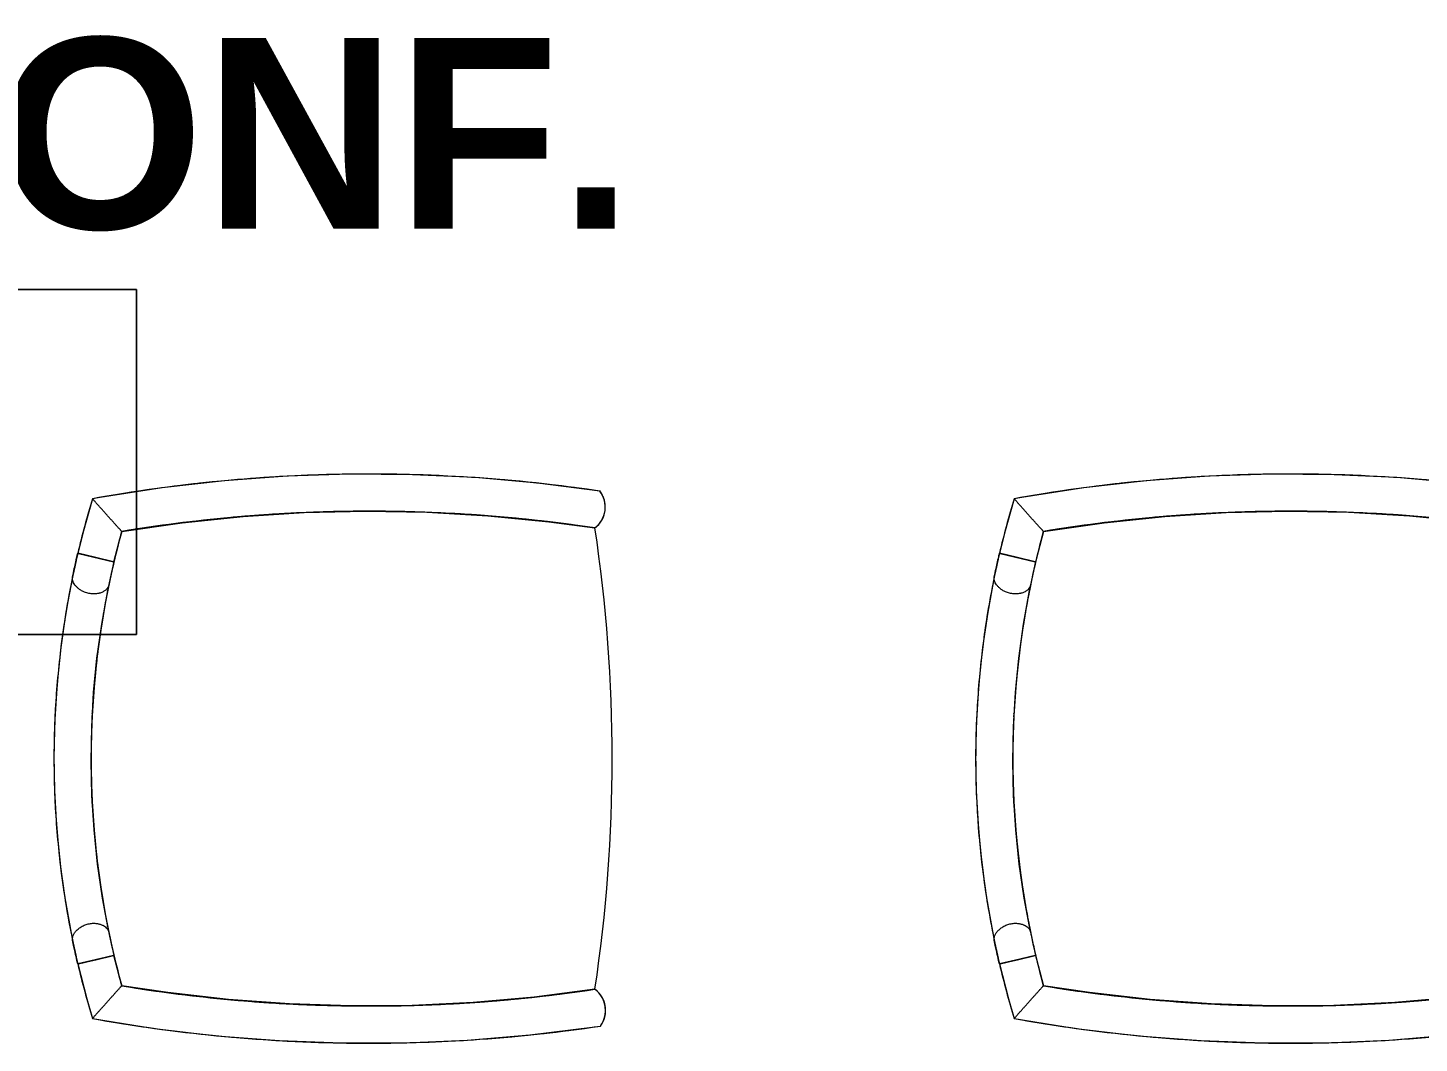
# Model space of a CAD drawing. Header units: inches. Extents: x 25273 to 28081, y 11840 to 13753.
# Drawn here: x 25689 to 25751.7, y 12206 to 12251.7 of the extents above; entities that cross this region are included whole.
import ezdxf

# ---------------------------------------------------------------- set-up
doc = ezdxf.new("R2010")
doc.units = ezdxf.units.IN
doc.header["$MEASUREMENT"] = 0
doc.layers.add('X1$0$A-AREA-IDEN', color=2, linetype='Continuous', lineweight=9)
doc.layers.add('X1$0$I-FURN', color=30, linetype='Continuous', lineweight=9)
doc.styles.add('X1$0$Swis721 Lt BT_B', font='', dxfattribs={"height": 8.583975})
doc.styles.get('X1$0$Swis721 Lt BT_B').set_extended_font_data('Swis721 Lt BT', bold=True)

# ---------------------------------------------------------------- blocks, each defined once
blk = doc.blocks.new('X1$0$F-Chairs1 - Side 05-V75-FIRST FLOOR POWER _ SIGNAL')
at = {"layer": 'X1$0$I-FURN'}
for p, q in [((-9.196, -1.062), (-9.242, -1.073)), ((-8.858, -2.702), (-9.242, -1.073)), ((-9.242, -1.073), (-9.05, -1.887)), ((-9.235, -1.101), (-8.865, -2.674)), ((-8.865, -2.674), (-9.235, -1.101)), ((9.242, -1.073), (8.858, -2.702)), ((9.235, -1.101), (8.863, -2.681)), ((8.863, -2.681), (9.235, -1.101)), ((9.05, -1.887), (9.242, -1.073)), ((9.242, -1.073), (9.196, -1.062)), ((-2.015, -1.726), (-2.068, -1.729)), ((-2.068, -1.729), (-2.015, -1.726)), ((-1.939, -1.722), (-1.877, -1.719)), ((1.877, -1.719), (1.939, -1.722)), ((2.068, -1.729), (2.015, -1.726)), ((2.015, -1.726), (2.068, -1.729)), ((-9.05, -1.887), (-8.865, -2.674)), ((8.863, -2.681), (9.05, -1.887)), ((-10.224, -3.05), (-8.858, -2.702)), ((-8.865, -2.674), (-8.858, -2.702)), ((8.858, -2.702), (8.863, -2.681)), ((8.858, -2.702), (10.224, -3.05))]:
    blk.add_line(p, q, dxfattribs=at)
at = {"layer": 'X1$0$I-FURN', "flags": 128}
for points in [[(8.177, -0.838), (6.591, -0.542), (4.995, -0.31), (3.39, -0.143), (1.78, -0.039), (0.167, 0), (-1.446, -0.026), (-3.056, -0.116), (-4.662, -0.27), (-6.261, -0.489), (-7.849, -0.771), (-8.177, -0.838)], [(-9.242, -1.073), (-10.804, -1.474), (-11.695, -1.733)], [(11.695, -1.733), (10.142, -1.296), (9.242, -1.073)], [(-11.695, -1.733), (-12.139, -4.522), (-12.47, -7.326), (-12.689, -10.142), (-12.795, -12.964), (-12.788, -15.788), (-12.669, -18.609), (-12.436, -21.424), (-12.091, -24.227), (-12.036, -24.605)], [(-7.794, -2.467), (-6.273, -2.186), (-4.743, -1.965), (-3.205, -1.806), (-1.661, -1.709), (-0.115, -1.673), (1.431, -1.7), (2.975, -1.788), (4.514, -1.938), (6.046, -2.149), (7.568, -2.421), (7.794, -2.467)], [(12.04, -24.579), (12.399, -21.778), (12.645, -18.965), (12.779, -16.144), (12.8, -13.32), (12.708, -10.498), (12.504, -7.681), (12.187, -4.875), (11.757, -2.084), (11.695, -1.733)], [(-10.381, -24.358), (-10.732, -21.624), (-10.974, -18.877), (-11.106, -16.123), (-11.128, -13.366), (-11.039, -10.611), (-10.84, -7.861), (-10.531, -5.121), (-10.224, -3.05)], [(10.224, -3.05), (10.616, -5.779), (10.898, -8.521), (11.07, -11.273), (11.132, -14.029), (11.084, -16.786), (10.926, -19.539), (10.658, -22.283), (10.381, -24.358)], [(-11.157, -24.825), (-10.968, -24.781), (-10.798, -24.711), (-10.654, -24.625), (-10.539, -24.533), (-10.454, -24.448), (-10.4, -24.383), (-10.381, -24.358)], [(10.381, -24.358), (10.4, -24.383), (10.454, -24.446), (10.54, -24.529), (10.655, -24.619), (10.8, -24.703), (10.97, -24.77), (11.158, -24.812)], [(-12.036, -24.605), (-12.011, -24.623), (-11.94, -24.669), (-11.833, -24.726), (-11.696, -24.78), (-11.533, -24.821), (-11.35, -24.838), (-11.157, -24.825)], [(11.158, -24.812), (11.352, -24.823), (11.536, -24.804), (11.699, -24.761), (11.836, -24.705), (11.943, -24.646), (12.014, -24.598), (12.04, -24.579)]]:
    blk.add_lwpolyline(points, dxfattribs=at)
at = {"layer": 'X1$0$I-FURN'}
for centre, radius, start, end in [((0, -40.335), 40.335, 73.14459, 106.85541), ((0, -40.335), 40.335, 99.35377, 101.59885), ((0, -40.335), 40.335, 97.51775, 99.35377), ((0, -40.335), 40.335, 93.39404, 97.51775), ((0, -40.335), 40.335, 92.51187, 93.39404), ((0, -40.335), 40.335, 87.48813, 92.51187), ((0, -40.335), 40.335, 86.60596, 87.48813), ((0, -40.335), 40.335, 82.48225, 86.60596), ((0, -40.335), 40.335, 80.64623, 82.48225), ((0, -40.335), 40.335, 78.40115, 80.64623), ((0, -40.335), 40.335, 103.24546, 106.85541), ((0, -40.335), 40.335, 102.9888, 103.17895), ((0, -40.335), 40.335, 102.67749, 102.98789), ((0, -40.335), 40.335, 102.24868, 102.6744), ((0, -40.335), 40.335, 101.65333, 102.18837), ((0, -40.335), 40.335, 77.81163, 78.34667), ((0, -40.335), 40.335, 77.3256, 77.75132), ((0, -40.335), 40.335, 77.01211, 77.32251), ((0, -40.335), 40.335, 76.82105, 77.0112), ((0, -40.335), 40.335, 73.14459, 76.75454), ((57.799, -14.206), 70.605, 169.82435, 179.00397), ((57.799, -14.206), 70.605, 169.82435, 173.55311), ((0, -40.335), 38.662, 74.66605, 105.33395), ((0, -40.335), 38.662, 94.04497, 98.14781), ((0, -40.335), 38.662, 94.04497, 98.14781), ((0, -40.335), 38.662, 94.28666, 96.83662), ((0, -40.335), 38.662, 93.73147, 94.28666), ((0, -40.335), 38.662, 93.117, 94.04497), ((0, -40.335), 38.662, 93.117, 94.04497), ((0, -40.335), 38.662, 93.09719, 93.73147), ((0, -40.335), 38.662, 92.87471, 93.08387), ((0, -40.335), 38.662, 92.75495, 92.98747), ((0, -40.335), 38.662, 92.75495, 92.98747), ((0, -40.335), 38.662, 92.65774, 92.78248), ((0, -40.335), 38.662, 87.24505, 92.75495), ((0, -40.335), 38.662, 87.24505, 92.75495), ((0, -40.335), 38.662, 92.49858, 92.63985), ((0, -40.335), 38.662, 87.51483, 92.48517), ((0, -40.335), 38.662, 87.36015, 87.50142), ((0, -40.335), 38.662, 87.21752, 87.34226), ((0, -40.335), 38.662, 87.01253, 87.24505), ((0, -40.335), 38.662, 87.01253, 87.24505), ((0, -40.335), 38.662, 86.95082, 87.10394), ((0, -40.335), 38.662, 86.26853, 86.90281), ((0, -40.335), 38.662, 85.95503, 86.883), ((0, -40.335), 38.662, 85.95503, 86.883), ((0, -40.335), 38.662, 85.71334, 86.26853), ((0, -40.335), 38.662, 81.85219, 85.95503), ((0, -40.335), 38.662, 81.85219, 85.95503), ((0, -40.335), 38.662, 83.16338, 85.71334), ((-57.799, -14.206), 70.605, 0.99603, 10.17565), ((-57.799, -14.206), 70.605, 6.451, 10.17565), ((0, -40.335), 38.662, 100.11219, 105.33395), ((0, -40.335), 38.662, 100.11219, 105.33395), ((0, -40.335), 38.662, 100.71668, 103.24546), ((0, -40.335), 38.662, 99.32865, 100.71668), ((0, -40.335), 38.662, 99.58009, 100.11219), ((0, -40.335), 38.662, 99.58009, 100.11219), ((0, -40.335), 38.662, 99.32602, 99.58009), ((0, -40.335), 38.662, 99.32602, 99.58009), ((0, -40.335), 38.662, 98.91035, 99.32865), ((0, -40.335), 38.662, 98.97244, 99.32602), ((0, -40.335), 38.662, 98.97244, 99.32602), ((0, -40.335), 38.662, 98.34809, 98.97244), ((0, -40.335), 38.662, 98.34809, 98.97244), ((0, -40.335), 38.662, 98.63318, 98.91035), ((0, -40.335), 38.662, 98.30817, 98.63318), ((0, -40.335), 38.662, 98.14781, 98.34809), ((0, -40.335), 38.662, 98.14781, 98.34809), ((0, -40.335), 38.662, 97.67378, 98.30817), ((0, -40.335), 38.662, 97.50128, 97.67378), ((0, -40.335), 38.662, 96.83662, 97.50128), ((0, -40.335), 38.662, 82.49872, 83.16338), ((0, -40.335), 38.662, 82.32622, 82.49872), ((0, -40.335), 38.662, 81.69183, 82.32622), ((0, -40.335), 38.662, 81.65191, 81.85219), ((0, -40.335), 38.662, 81.65191, 81.85219), ((0, -40.335), 38.662, 81.36682, 81.69183), ((0, -40.335), 38.662, 81.02756, 81.65191), ((0, -40.335), 38.662, 81.02756, 81.65191), ((0, -40.335), 38.662, 81.08965, 81.36682), ((0, -40.335), 38.662, 80.67135, 81.08965), ((0, -40.335), 38.662, 80.67398, 81.02756), ((0, -40.335), 38.662, 80.79963, 81.02756), ((0, -40.335), 38.662, 80.67398, 80.79963), ((0, -40.335), 38.662, 80.41991, 80.67398), ((0, -40.335), 38.662, 80.41991, 80.67398), ((0, -40.335), 38.662, 79.28332, 80.67135), ((0, -40.335), 38.662, 79.88781, 80.41991), ((0, -40.335), 38.662, 79.88781, 80.41991), ((0, -40.335), 38.662, 74.66605, 79.88781), ((0, -40.335), 38.662, 74.66605, 79.88781), ((0, -40.335), 38.662, 76.75454, 79.28332), ((57.799, -14.206), 68.932, 170.68555, 178.94943), ((57.799, -14.206), 68.932, 170.68555, 174.96828), ((57.799, -14.206), 68.932, 170.68555, 174.96828), ((57.799, -14.206), 68.932, 170.68555, 174.79891), ((0, -40.335), 38.662, 103.24546, 105.33395), ((0, -40.335), 38.662, 74.66605, 76.75454), ((-57.799, -14.206), 68.932, 1.05057, 9.31445), ((-57.799, -14.206), 68.932, 5.03172, 9.31445), ((-57.799, -14.206), 68.932, 5.03172, 9.31445), ((-57.799, -14.206), 68.932, 5.20087, 9.31445), ((57.799, -14.206), 70.605, 173.55332, 177.28193), ((-57.799, -14.206), 70.605, 2.72629, 6.4509), ((57.799, -14.206), 68.932, 174.80686, 174.98038), ((-57.799, -14.206), 68.932, 5.01953, 5.19293), ((57.799, -14.206), 68.932, 174.98081, 176.40402), ((57.799, -14.206), 68.932, 174.98081, 176.40402), ((57.799, -14.206), 68.932, 175.13146, 176.40416), ((57.799, -14.206), 68.932, 174.98038, 175.13107), ((-57.799, -14.206), 68.932, 4.86871, 5.01953), ((-57.799, -14.206), 68.932, 3.59598, 5.01919), ((-57.799, -14.206), 68.932, 3.59598, 5.01919), ((-57.799, -14.206), 68.932, 3.59571, 4.86854), ((57.799, -14.206), 68.932, 176.40402, 178.94943), ((57.799, -14.206), 68.932, 176.40402, 178.94943), ((57.799, -14.206), 68.932, 176.40416, 178.92047), ((-57.799, -14.206), 68.932, 1.85643, 3.59598), ((-57.799, -14.206), 68.932, 1.85643, 3.59598), ((-57.799, -14.206), 68.932, 1.40712, 3.59571), ((57.799, -14.206), 70.605, 177.28228, 178.87472), ((-57.799, -14.206), 70.605, 359.00156, 2.72616), ((-57.799, -14.206), 68.932, 1.34675, 1.85643), ((-57.799, -14.206), 68.932, 1.34675, 1.85643), ((-57.799, -14.206), 68.932, 1.07911, 1.40712), ((57.799, -14.206), 70.605, 178.90345, 181.01076), ((57.799, -14.206), 70.605, 179.00397, 188.46918), ((57.799, -14.206), 68.932, 178.94943, 188.46918), ((57.799, -14.206), 68.932, 178.94943, 179.25127), ((57.799, -14.206), 68.932, 178.94943, 179.25127), ((57.799, -14.206), 68.932, 178.96994, 179.25042), ((-57.799, -14.206), 68.932, 351.53082, 1.05057), ((-57.799, -14.206), 68.932, 1.05057, 1.34675), ((-57.799, -14.206), 68.932, 1.05057, 1.34675), ((-57.799, -14.206), 68.932, 0.88116, 1.05057), ((-57.799, -14.206), 68.932, 0.88116, 1.05057), ((-57.799, -14.206), 68.932, 0.74938, 1.02966), ((-57.799, -14.206), 68.932, 0.74873, 0.88116), ((-57.799, -14.206), 68.932, 0.74873, 0.88116), ((-57.799, -14.206), 70.605, 351.53082, 0.99603), ((57.799, -14.206), 68.932, 179.25127, 182.33188), ((57.799, -14.206), 68.932, 179.25127, 182.33188), ((57.799, -14.206), 68.932, 179.57736, 179.70845), ((57.799, -14.206), 68.932, 179.25042, 179.54756), ((-57.799, -14.206), 68.932, 0.42286, 0.74938), ((-57.799, -14.206), 68.932, 0.19122, 0.74873), ((-57.799, -14.206), 68.932, 0.19122, 0.74873), ((-57.799, -14.206), 68.932, 359.73817, 0.42264), ((57.799, -14.206), 68.932, 179.70845, 182.3298), ((-57.799, -14.206), 68.932, 357.66812, 0.19122), ((-57.799, -14.206), 68.932, 357.66812, 0.19122), ((-57.799, -14.206), 68.932, 357.66849, 359.73817), ((57.799, -14.206), 70.605, 181.01125, 184.73961), ((-57.799, -14.206), 70.605, 355.27682, 359.00142), ((57.799, -14.206), 68.932, 182.3298, 183.71571), ((57.799, -14.206), 68.932, 182.33188, 183.62751), ((57.799, -14.206), 68.932, 182.33188, 183.62751), ((-57.799, -14.206), 68.932, 356.28366, 357.66849), ((-57.799, -14.206), 68.932, 356.32675, 357.66812), ((-57.799, -14.206), 68.932, 356.32675, 357.66812), ((57.799, -14.206), 68.932, 183.62751, 183.85438), ((57.799, -14.206), 68.932, 183.62751, 183.85438), ((57.799, -14.206), 68.932, 183.72166, 183.85993), ((-57.799, -14.206), 68.932, 356.13974, 356.27773), ((-57.799, -14.206), 68.932, 356.13931, 356.25766), ((-57.799, -14.206), 68.932, 356.13931, 356.25766), ((57.799, -14.206), 68.932, 183.86069, 188.46918), ((57.799, -14.206), 68.932, 183.86069, 188.46918), ((57.799, -14.206), 68.932, 183.86444, 184.02236), ((57.799, -14.206), 68.932, 184.02327, 184.2414), ((57.799, -14.206), 68.932, 184.2414, 188.46918), ((-57.799, -14.206), 68.932, 351.53082, 356.13931), ((-57.799, -14.206), 68.932, 351.53082, 356.13931), ((-57.799, -14.206), 68.932, 351.53082, 355.97673), ((-57.799, -14.206), 68.932, 355.97699, 356.13974), ((57.799, -14.206), 70.605, 184.74021, 188.46918), ((-57.799, -14.206), 70.605, 351.55193, 355.27667), ((-11.331, -23.657), 1.181, 233.3697, 323.56865), ((-11.331, -23.657), 1.181, 318.27425, 322.17824), ((0, 44.544), 69.68, 261.43212, 278.56788), ((0, 44.544), 69.68, 261.43212, 278.56788), ((0, 44.544), 69.68, 261.43212, 278.56788), ((11.32, -23.642), 1.181, 217.31497, 307.52747), ((11.32, -23.642), 1.181, 218.68488, 222.53793), ((-11.331, -23.657), 1.181, 234.77955, 238.71788), ((-11.331, -23.657), 1.181, 238.72535, 244.75805), ((-11.331, -23.657), 1.181, 247.19774, 251.83552), ((-11.331, -23.657), 1.181, 251.85542, 258.06389), ((-11.331, -23.657), 1.181, 260.1402, 269.05973), ((-11.331, -23.657), 1.181, 274.08568, 278.51039), ((-11.331, -23.657), 1.181, 278.52817, 282.86212), ((-11.331, -23.657), 1.181, 287.97577, 296.86899), ((-11.331, -23.657), 1.181, 298.8314, 305.14921), ((-11.331, -23.657), 1.181, 305.17348, 309.73653), ((-11.331, -23.657), 1.181, 312.22703, 318.25956), ((11.32, -23.642), 1.181, 222.53959, 228.51109), ((11.32, -23.642), 1.181, 231.17288, 235.54281), ((11.32, -23.642), 1.181, 235.54981, 243.08997), ((11.32, -23.642), 1.181, 243.80536, 252.68118), ((11.32, -23.642), 1.181, 257.97688, 262.10711), ((11.32, -23.642), 1.181, 262.11736, 266.80391), ((11.32, -23.642), 1.181, 271.6031, 280.54776), ((11.32, -23.642), 1.181, 282.95037, 288.86495), ((11.32, -23.642), 1.181, 288.88336, 293.73193), ((11.32, -23.642), 1.181, 295.98563, 302.08638), ((11.32, -23.642), 1.181, 302.10845, 306.09567)]:
    blk.add_arc(centre, radius, start, end, dxfattribs=at)
for points, knots in [([(-9.242, -1.073), (-9.241, -1.073), (-9.21, -1.066), (-9.058, -1.03), (-8.742, -0.958), (-8.385, -0.881), (-8.177, -0.838)], [0, 0, 0, 0, 0.2, 0.4, 0.7, 1, 1, 1, 1]), ([(-8.177, -0.838), (-8.11, -0.825), (-8.002, -0.838), (-7.863, -0.912), (-7.786, -0.97), (-7.727, -1.022), (-7.68, -1.072), (-7.644, -1.116), (-7.61, -1.163), (-7.567, -1.227), (-7.521, -1.312), (-7.483, -1.399), (-7.452, -1.494), (-7.428, -1.594), (-7.415, -1.685), (-7.41, -1.768), (-7.412, -1.846), (-7.419, -1.921), (-7.429, -1.991), (-7.445, -2.056), (-7.465, -2.119), (-7.489, -2.177), (-7.523, -2.247), (-7.574, -2.323), (-7.665, -2.417), (-7.74, -2.455), (-7.794, -2.467)], [-1, -1, -1, -1, -0.861111, -0.791667, -0.756944, -0.722222, -0.6875, -0.670139, -0.652778, -0.618056, -0.583333, -0.548611, -0.513889, -0.479167, -0.444444, -0.416667, -0.388889, -0.361111, -0.333333, -0.305556, -0.277778, -0.25, -0.222222, -0.166667, -0.111111, 0, 0, 0, 0]), ([(7.794, -2.467), (7.727, -2.453), (7.635, -2.398), (7.539, -2.275), (7.495, -2.191), (7.465, -2.119), (7.444, -2.054), (7.431, -1.999), (7.422, -1.942), (7.413, -1.865), (7.41, -1.768), (7.416, -1.673), (7.432, -1.574), (7.458, -1.474), (7.488, -1.387), (7.521, -1.312), (7.558, -1.244), (7.598, -1.18), (7.639, -1.122), (7.682, -1.07), (7.727, -1.023), (7.774, -0.98), (7.836, -0.931), (7.915, -0.882), (8.039, -0.832), (8.123, -0.827), (8.177, -0.838)], [-1, -1, -1, -1, -0.861111, -0.791667, -0.756944, -0.722222, -0.6875, -0.670139, -0.652778, -0.618056, -0.583333, -0.548611, -0.513889, -0.479167, -0.444444, -0.416667, -0.388889, -0.361111, -0.333333, -0.305556, -0.277778, -0.25, -0.222222, -0.166667, -0.111111, 0, 0, 0, 0]), ([(8.177, -0.838), (8.316, -0.866), (8.567, -0.92), (8.914, -0.997), (9.173, -1.057), (9.24, -1.073), (9.242, -1.073)], [0, 0, 0, 0, 0.2, 0.4, 0.7, 1, 1, 1, 1]), ([(-11.695, -1.733), (-11.696, -1.734), (-11.686, -1.742), (-11.654, -1.77), (-11.617, -1.803), (-11.584, -1.832), (-11.546, -1.866), (-11.511, -1.897), (-11.481, -1.923), (-11.451, -1.95), (-11.41, -1.987), (-11.359, -2.033), (-11.306, -2.08), (-11.251, -2.129), (-11.194, -2.18), (-11.137, -2.232), (-11.078, -2.284), (-11.018, -2.336), (-10.959, -2.39), (-10.9, -2.443), (-10.841, -2.495), (-10.782, -2.548), (-10.725, -2.6), (-10.669, -2.651), (-10.613, -2.699), (-10.56, -2.747), (-10.509, -2.793), (-10.461, -2.837), (-10.416, -2.877), (-10.374, -2.914), (-10.336, -2.948), (-10.303, -2.979), (-10.275, -3.004), (-10.253, -3.023), (-10.231, -3.042), (-10.224, -3.049), (-10.224, -3.05)], [-1, -1, -1, -1, -0.944444, -0.888889, -0.861111, -0.833333, -0.805556, -0.777778, -0.763889, -0.75, -0.722222, -0.694444, -0.666667, -0.638889, -0.611111, -0.583333, -0.555556, -0.527778, -0.5, -0.472222, -0.444444, -0.416667, -0.388889, -0.361111, -0.333333, -0.305556, -0.277778, -0.25, -0.222222, -0.194444, -0.166667, -0.138889, -0.111111, -0.083333, -0.055556, 0, 0, 0, 0]), ([(10.224, -3.05), (10.224, -3.049), (10.231, -3.042), (10.253, -3.023), (10.275, -3.004), (10.303, -2.979), (10.336, -2.948), (10.374, -2.914), (10.409, -2.883), (10.438, -2.857), (10.469, -2.83), (10.509, -2.793), (10.56, -2.747), (10.613, -2.699), (10.669, -2.651), (10.725, -2.6), (10.782, -2.548), (10.841, -2.495), (10.9, -2.443), (10.959, -2.389), (11.018, -2.336), (11.078, -2.284), (11.137, -2.231), (11.194, -2.18), (11.251, -2.129), (11.306, -2.08), (11.359, -2.033), (11.41, -1.987), (11.459, -1.943), (11.504, -1.903), (11.546, -1.866), (11.584, -1.832), (11.617, -1.803), (11.654, -1.77), (11.686, -1.742), (11.696, -1.734), (11.695, -1.733)], [-1, -1, -1, -1, -0.944444, -0.916667, -0.888889, -0.861111, -0.833333, -0.805556, -0.777778, -0.763889, -0.75, -0.722222, -0.694444, -0.666667, -0.638889, -0.611111, -0.583333, -0.555556, -0.527778, -0.5, -0.472222, -0.444444, -0.416667, -0.388889, -0.361111, -0.333333, -0.305556, -0.277778, -0.25, -0.222222, -0.194444, -0.166667, -0.138889, -0.111111, -0.055556, 0, 0, 0, 0]), ([(-7.794, -2.467), (-7.932, -2.495), (-8.183, -2.549), (-8.53, -2.626), (-8.79, -2.686), (-8.857, -2.701), (-8.858, -2.702)], [0, 0, 0, 0, 0.2, 0.4, 0.7, 1, 1, 1, 1]), ([(8.858, -2.702), (8.857, -2.701), (8.827, -2.694), (8.674, -2.659), (8.359, -2.587), (8.002, -2.51), (7.794, -2.467)], [0, 0, 0, 0, 0.2, 0.4, 0.7, 1, 1, 1, 1])]:
    blk.add_open_spline(points, degree=3, knots=knots, dxfattribs=at)
blk = doc.blocks.new('X1$0$F-Chairs1 - Side 05-V82-FIRST FLOOR POWER _ SIGNAL')
at = {"layer": 'X1$0$I-FURN'}
for p, q in [((-9.196, -1.062), (-9.242, -1.073)), ((-8.858, -2.702), (-9.242, -1.073)), ((-9.242, -1.073), (-9.05, -1.887)), ((-9.235, -1.101), (-8.865, -2.674)), ((-8.865, -2.674), (-9.235, -1.101)), ((9.242, -1.073), (8.858, -2.702)), ((9.235, -1.101), (8.863, -2.681)), ((8.863, -2.681), (9.235, -1.101)), ((9.05, -1.887), (9.242, -1.073)), ((9.242, -1.073), (9.196, -1.062)), ((-2.015, -1.726), (-2.068, -1.729)), ((-2.068, -1.729), (-2.015, -1.726)), ((-1.939, -1.722), (-1.877, -1.719)), ((1.877, -1.719), (1.939, -1.722)), ((2.068, -1.729), (2.015, -1.726)), ((2.015, -1.726), (2.068, -1.729)), ((-9.05, -1.887), (-8.865, -2.674)), ((8.863, -2.681), (9.05, -1.887)), ((-10.224, -3.05), (-8.858, -2.702)), ((-8.865, -2.674), (-8.858, -2.702)), ((8.858, -2.702), (8.863, -2.681)), ((8.858, -2.702), (10.224, -3.05))]:
    blk.add_line(p, q, dxfattribs=at)
at = {"layer": 'X1$0$I-FURN', "flags": 128}
for points in [[(8.177, -0.838), (6.591, -0.542), (4.995, -0.31), (3.39, -0.143), (1.78, -0.039), (0.167, 0), (-1.446, -0.026), (-3.056, -0.116), (-4.662, -0.27), (-6.261, -0.489), (-7.849, -0.771), (-8.177, -0.838)], [(-9.242, -1.073), (-10.804, -1.474), (-11.695, -1.733)], [(11.695, -1.733), (10.142, -1.296), (9.242, -1.073)], [(-11.695, -1.733), (-12.139, -4.522), (-12.47, -7.326), (-12.689, -10.142), (-12.795, -12.964), (-12.788, -15.788), (-12.669, -18.609), (-12.436, -21.424), (-12.091, -24.227), (-12.036, -24.605)], [(-7.794, -2.467), (-6.273, -2.186), (-4.743, -1.965), (-3.205, -1.806), (-1.661, -1.709), (-0.115, -1.673), (1.431, -1.7), (2.975, -1.788), (4.514, -1.938), (6.046, -2.149), (7.568, -2.421), (7.794, -2.467)], [(12.04, -24.579), (12.399, -21.778), (12.645, -18.965), (12.779, -16.144), (12.8, -13.32), (12.708, -10.498), (12.504, -7.681), (12.187, -4.875), (11.757, -2.084), (11.695, -1.733)], [(-10.381, -24.358), (-10.732, -21.624), (-10.974, -18.877), (-11.106, -16.123), (-11.128, -13.366), (-11.039, -10.611), (-10.84, -7.861), (-10.531, -5.121), (-10.224, -3.05)], [(10.224, -3.05), (10.616, -5.779), (10.898, -8.521), (11.07, -11.273), (11.132, -14.029), (11.084, -16.786), (10.926, -19.539), (10.658, -22.283), (10.381, -24.358)], [(-11.157, -24.825), (-10.968, -24.781), (-10.798, -24.711), (-10.654, -24.625), (-10.539, -24.533), (-10.454, -24.448), (-10.4, -24.383), (-10.381, -24.358)], [(10.381, -24.358), (10.4, -24.383), (10.454, -24.446), (10.54, -24.529), (10.655, -24.619), (10.8, -24.703), (10.97, -24.77), (11.158, -24.812)], [(-12.036, -24.605), (-12.011, -24.623), (-11.94, -24.669), (-11.833, -24.726), (-11.696, -24.78), (-11.533, -24.821), (-11.35, -24.838), (-11.157, -24.825)], [(11.158, -24.812), (11.352, -24.823), (11.536, -24.804), (11.699, -24.761), (11.836, -24.705), (11.943, -24.646), (12.014, -24.598), (12.04, -24.579)]]:
    blk.add_lwpolyline(points, dxfattribs=at)
at = {"layer": 'X1$0$I-FURN'}
for centre, radius, start, end in [((0, -40.335), 40.335, 73.14459, 106.85541), ((0, -40.335), 40.335, 99.35377, 101.59885), ((0, -40.335), 40.335, 97.51775, 99.35377), ((0, -40.335), 40.335, 93.39404, 97.51775), ((0, -40.335), 40.335, 92.51187, 93.39404), ((0, -40.335), 40.335, 87.48813, 92.51187), ((0, -40.335), 40.335, 86.60596, 87.48813), ((0, -40.335), 40.335, 82.48225, 86.60596), ((0, -40.335), 40.335, 80.64623, 82.48225), ((0, -40.335), 40.335, 78.40115, 80.64623), ((0, -40.335), 40.335, 103.24546, 106.85541), ((0, -40.335), 40.335, 102.9888, 103.17895), ((0, -40.335), 40.335, 102.67749, 102.98789), ((0, -40.335), 40.335, 102.24868, 102.6744), ((0, -40.335), 40.335, 101.65333, 102.18837), ((0, -40.335), 40.335, 77.81163, 78.34667), ((0, -40.335), 40.335, 77.3256, 77.75132), ((0, -40.335), 40.335, 77.01211, 77.32251), ((0, -40.335), 40.335, 76.82105, 77.0112), ((0, -40.335), 40.335, 73.14459, 76.75454), ((57.799, -14.206), 70.605, 169.82435, 179.00397), ((57.799, -14.206), 70.605, 169.82435, 173.55311), ((0, -40.335), 38.662, 74.66605, 105.33395), ((0, -40.335), 38.662, 94.04497, 98.14781), ((0, -40.335), 38.662, 94.04497, 98.14781), ((0, -40.335), 38.662, 94.28666, 96.83662), ((0, -40.335), 38.662, 93.73147, 94.28666), ((0, -40.335), 38.662, 93.117, 94.02945), ((0, -40.335), 38.662, 93.117, 94.02945), ((0, -40.335), 38.662, 93.09719, 93.73147), ((0, -40.335), 38.662, 92.87471, 93.08387), ((0, -40.335), 38.662, 92.75495, 92.98747), ((0, -40.335), 38.662, 92.75495, 92.98747), ((0, -40.335), 38.662, 92.65774, 92.78248), ((0, -40.335), 38.662, 87.24505, 92.75495), ((0, -40.335), 38.662, 87.24505, 92.75495), ((0, -40.335), 38.662, 92.49858, 92.63985), ((0, -40.335), 38.662, 87.51483, 92.48517), ((0, -40.335), 38.662, 87.36015, 87.50142), ((0, -40.335), 38.662, 87.21752, 87.34226), ((0, -40.335), 38.662, 87.01253, 87.24505), ((0, -40.335), 38.662, 87.01253, 87.24505), ((0, -40.335), 38.662, 86.95082, 87.10394), ((0, -40.335), 38.662, 86.26853, 86.90281), ((0, -40.335), 38.662, 85.97055, 86.883), ((0, -40.335), 38.662, 85.97055, 86.883), ((0, -40.335), 38.662, 85.71334, 86.26853), ((0, -40.335), 38.662, 81.85219, 85.95503), ((0, -40.335), 38.662, 81.85219, 85.95503), ((0, -40.335), 38.662, 83.16338, 85.71334), ((-57.799, -14.206), 70.605, 0.99603, 10.17565), ((-57.799, -14.206), 70.605, 6.451, 10.17565), ((0, -40.335), 38.662, 100.11219, 105.33395), ((0, -40.335), 38.662, 100.11219, 105.33395), ((0, -40.335), 38.662, 100.71668, 103.24546), ((0, -40.335), 38.662, 99.32865, 100.71668), ((0, -40.335), 38.662, 99.58009, 100.11219), ((0, -40.335), 38.662, 99.58009, 100.11219), ((0, -40.335), 38.662, 99.32602, 99.58009), ((0, -40.335), 38.662, 99.32602, 99.58009), ((0, -40.335), 38.662, 98.91035, 99.32865), ((0, -40.335), 38.662, 98.97244, 99.32602), ((0, -40.335), 38.662, 98.97244, 99.32602), ((0, -40.335), 38.662, 98.34809, 98.97244), ((0, -40.335), 38.662, 98.34809, 98.97244), ((0, -40.335), 38.662, 98.63318, 98.91035), ((0, -40.335), 38.662, 98.30817, 98.63318), ((0, -40.335), 38.662, 98.14781, 98.34809), ((0, -40.335), 38.662, 98.14781, 98.34809), ((0, -40.335), 38.662, 97.67378, 98.30817), ((0, -40.335), 38.662, 97.50128, 97.67378), ((0, -40.335), 38.662, 96.83662, 97.50128), ((0, -40.335), 38.662, 82.49872, 83.16338), ((0, -40.335), 38.662, 82.32622, 82.49872), ((0, -40.335), 38.662, 81.69183, 82.32622), ((0, -40.335), 38.662, 81.65191, 81.85219), ((0, -40.335), 38.662, 81.65191, 81.85219), ((0, -40.335), 38.662, 81.36682, 81.69183), ((0, -40.335), 38.662, 81.02756, 81.65191), ((0, -40.335), 38.662, 81.02756, 81.65191), ((0, -40.335), 38.662, 81.08965, 81.36682), ((0, -40.335), 38.662, 80.67135, 81.08965), ((0, -40.335), 38.662, 80.67398, 81.02756), ((0, -40.335), 38.662, 80.67398, 81.02756), ((0, -40.335), 38.662, 80.41991, 80.67398), ((0, -40.335), 38.662, 80.41991, 80.67398), ((0, -40.335), 38.662, 79.28332, 80.67135), ((0, -40.335), 38.662, 79.88781, 80.41991), ((0, -40.335), 38.662, 79.88781, 80.41991), ((0, -40.335), 38.662, 74.66605, 79.88781), ((0, -40.335), 38.662, 74.66605, 79.88781), ((0, -40.335), 38.662, 76.75454, 79.28332), ((57.799, -14.206), 68.932, 170.68555, 178.94943), ((57.799, -14.206), 68.932, 170.68555, 174.96828), ((57.799, -14.206), 68.932, 170.68555, 174.96828), ((57.799, -14.206), 68.932, 170.68555, 174.79891), ((0, -40.335), 38.662, 103.24546, 105.33395), ((0, -40.335), 38.662, 74.66605, 76.75454), ((-57.799, -14.206), 68.932, 1.05057, 9.31445), ((-57.799, -14.206), 68.932, 5.03172, 9.31445), ((-57.799, -14.206), 68.932, 5.03172, 9.31445), ((-57.799, -14.206), 68.932, 5.20087, 9.31445), ((57.799, -14.206), 70.605, 173.55332, 177.28193), ((-57.799, -14.206), 70.605, 2.72629, 6.4509), ((57.799, -14.206), 68.932, 174.80686, 174.98038), ((-57.799, -14.206), 68.932, 5.01953, 5.19293), ((57.799, -14.206), 68.932, 174.98081, 176.40402), ((57.799, -14.206), 68.932, 174.98081, 176.40402), ((57.799, -14.206), 68.932, 175.13146, 176.40416), ((57.799, -14.206), 68.932, 174.98038, 175.13107), ((-57.799, -14.206), 68.932, 4.86871, 5.01953), ((-57.799, -14.206), 68.932, 3.59598, 5.01919), ((-57.799, -14.206), 68.932, 3.59598, 5.01919), ((-57.799, -14.206), 68.932, 3.59571, 4.86854), ((57.799, -14.206), 68.932, 176.40402, 178.94943), ((57.799, -14.206), 68.932, 176.40402, 178.94943), ((57.799, -14.206), 68.932, 176.40416, 178.92047), ((-57.799, -14.206), 68.932, 1.85643, 3.59598), ((-57.799, -14.206), 68.932, 1.85643, 3.59598), ((-57.799, -14.206), 68.932, 1.40712, 3.59571), ((57.799, -14.206), 70.605, 177.28228, 178.87472), ((-57.799, -14.206), 70.605, 1.18825, 2.72616), ((-57.799, -14.206), 68.932, 1.34675, 1.85643), ((-57.799, -14.206), 68.932, 1.34675, 1.85643), ((-57.799, -14.206), 68.932, 1.07911, 1.40712), ((57.799, -14.206), 70.605, 178.90345, 181.01076), ((57.799, -14.206), 70.605, 179.00397, 188.46918), ((57.799, -14.206), 68.932, 178.94943, 188.46918), ((57.799, -14.206), 68.932, 178.94943, 179.25127), ((57.799, -14.206), 68.932, 178.94943, 179.25127), ((57.799, -14.206), 68.932, 178.96994, 179.25042), ((-57.799, -14.206), 68.932, 351.53082, 1.05057), ((-57.799, -14.206), 68.932, 1.05057, 1.34675), ((-57.799, -14.206), 68.932, 1.05057, 1.34675), ((-57.799, -14.206), 68.932, 0.88116, 1.05057), ((-57.799, -14.206), 68.932, 0.88116, 1.05057), ((-57.799, -14.206), 68.932, 0.74938, 1.02966), ((-57.799, -14.206), 68.932, 0.74873, 0.88116), ((-57.799, -14.206), 68.932, 0.74873, 0.88116), ((-57.799, -14.206), 70.605, 351.53082, 0.99603), ((-57.799, -14.206), 70.605, 359.00156, 1.16928), ((57.799, -14.206), 68.932, 179.25127, 182.33188), ((57.799, -14.206), 68.932, 179.25127, 182.33188), ((57.799, -14.206), 68.932, 179.57736, 179.70845), ((57.799, -14.206), 68.932, 179.25042, 179.54756), ((-57.799, -14.206), 68.932, 0.42286, 0.74938), ((-57.799, -14.206), 68.932, 0.19122, 0.74873), ((-57.799, -14.206), 68.932, 0.19122, 0.74873), ((-57.799, -14.206), 68.932, 359.73817, 0.42264), ((57.799, -14.206), 68.932, 179.70845, 182.3298), ((-57.799, -14.206), 68.932, 357.66812, 0.19122), ((-57.799, -14.206), 68.932, 357.66812, 0.19122), ((-57.799, -14.206), 68.932, 357.66849, 359.73817), ((57.799, -14.206), 70.605, 181.01125, 184.73961), ((-57.799, -14.206), 70.605, 355.27682, 359.00142), ((57.799, -14.206), 68.932, 182.3298, 183.71571), ((57.799, -14.206), 68.932, 182.33188, 183.62751), ((57.799, -14.206), 68.932, 182.33188, 183.62751), ((-57.799, -14.206), 68.932, 356.28366, 357.66849), ((-57.799, -14.206), 68.932, 356.32675, 357.66812), ((-57.799, -14.206), 68.932, 356.32675, 357.66812), ((57.799, -14.206), 68.932, 183.62751, 183.85438), ((57.799, -14.206), 68.932, 183.62751, 183.85438), ((57.799, -14.206), 68.932, 183.72166, 183.85993), ((-57.799, -14.206), 68.932, 356.13974, 356.27773), ((-57.799, -14.206), 68.932, 356.13931, 356.25766), ((-57.799, -14.206), 68.932, 356.13931, 356.25766), ((57.799, -14.206), 68.932, 183.86069, 188.46918), ((57.799, -14.206), 68.932, 183.86069, 188.46918), ((57.799, -14.206), 68.932, 183.86444, 184.02236), ((57.799, -14.206), 68.932, 184.02327, 184.2414), ((57.799, -14.206), 68.932, 184.2414, 188.46918), ((-57.799, -14.206), 68.932, 351.53082, 356.13931), ((-57.799, -14.206), 68.932, 351.53082, 356.13931), ((-57.799, -14.206), 68.932, 351.53082, 355.97673), ((-57.799, -14.206), 68.932, 355.97699, 356.13974), ((57.799, -14.206), 70.605, 184.74021, 188.46918), ((-57.799, -14.206), 70.605, 351.55193, 355.27667), ((-11.331, -23.657), 1.181, 233.3697, 323.56865), ((-11.331, -23.657), 1.181, 318.27425, 322.17824), ((0, 44.544), 69.68, 261.43212, 278.56788), ((0, 44.544), 69.68, 261.43212, 278.56788), ((0, 44.544), 69.68, 261.43212, 278.56788), ((11.32, -23.642), 1.181, 217.31497, 307.52747), ((11.32, -23.642), 1.181, 218.68488, 222.53793), ((-11.331, -23.657), 1.181, 234.77955, 238.71788), ((-11.331, -23.657), 1.181, 238.72535, 244.75805), ((-11.331, -23.657), 1.181, 247.19774, 251.83552), ((-11.331, -23.657), 1.181, 251.85542, 258.06389), ((-11.331, -23.657), 1.181, 260.1402, 269.05973), ((-11.331, -23.657), 1.181, 274.08568, 278.51039), ((-11.331, -23.657), 1.181, 278.52817, 282.86212), ((-11.331, -23.657), 1.181, 287.97577, 296.86899), ((-11.331, -23.657), 1.181, 298.8314, 305.14921), ((-11.331, -23.657), 1.181, 305.17348, 309.73653), ((-11.331, -23.657), 1.181, 312.22703, 318.25956), ((11.32, -23.642), 1.181, 222.53959, 228.51109), ((11.32, -23.642), 1.181, 231.17288, 235.54281), ((11.32, -23.642), 1.181, 235.54981, 243.08997), ((11.32, -23.642), 1.181, 243.80536, 252.68118), ((11.32, -23.642), 1.181, 257.97688, 262.10711), ((11.32, -23.642), 1.181, 262.11736, 266.80391), ((11.32, -23.642), 1.181, 271.6031, 280.54776), ((11.32, -23.642), 1.181, 282.95037, 288.86495), ((11.32, -23.642), 1.181, 288.88336, 293.73193), ((11.32, -23.642), 1.181, 295.98563, 302.08638), ((11.32, -23.642), 1.181, 302.10845, 306.09567)]:
    blk.add_arc(centre, radius, start, end, dxfattribs=at)
for points, knots in [([(-9.242, -1.073), (-9.241, -1.073), (-9.21, -1.066), (-9.058, -1.03), (-8.742, -0.958), (-8.385, -0.881), (-8.177, -0.838)], [0, 0, 0, 0, 0.2, 0.4, 0.7, 1, 1, 1, 1]), ([(-8.177, -0.838), (-8.11, -0.825), (-8.002, -0.838), (-7.863, -0.912), (-7.786, -0.97), (-7.727, -1.022), (-7.68, -1.072), (-7.644, -1.116), (-7.61, -1.163), (-7.567, -1.227), (-7.521, -1.312), (-7.483, -1.399), (-7.452, -1.494), (-7.428, -1.594), (-7.415, -1.685), (-7.41, -1.768), (-7.412, -1.846), (-7.419, -1.921), (-7.429, -1.991), (-7.445, -2.056), (-7.465, -2.119), (-7.489, -2.177), (-7.523, -2.247), (-7.574, -2.323), (-7.665, -2.417), (-7.74, -2.455), (-7.794, -2.467)], [-1, -1, -1, -1, -0.861111, -0.791667, -0.756944, -0.722222, -0.6875, -0.670139, -0.652778, -0.618056, -0.583333, -0.548611, -0.513889, -0.479167, -0.444444, -0.416667, -0.388889, -0.361111, -0.333333, -0.305556, -0.277778, -0.25, -0.222222, -0.166667, -0.111111, 0, 0, 0, 0]), ([(7.794, -2.467), (7.727, -2.453), (7.635, -2.398), (7.539, -2.275), (7.495, -2.191), (7.465, -2.119), (7.444, -2.054), (7.431, -1.999), (7.422, -1.942), (7.413, -1.865), (7.41, -1.768), (7.416, -1.673), (7.432, -1.574), (7.458, -1.474), (7.488, -1.387), (7.521, -1.312), (7.558, -1.244), (7.598, -1.18), (7.639, -1.122), (7.682, -1.07), (7.727, -1.023), (7.774, -0.98), (7.836, -0.931), (7.915, -0.882), (8.039, -0.832), (8.123, -0.827), (8.177, -0.838)], [-1, -1, -1, -1, -0.861111, -0.791667, -0.756944, -0.722222, -0.6875, -0.670139, -0.652778, -0.618056, -0.583333, -0.548611, -0.513889, -0.479167, -0.444444, -0.416667, -0.388889, -0.361111, -0.333333, -0.305556, -0.277778, -0.25, -0.222222, -0.166667, -0.111111, 0, 0, 0, 0]), ([(8.177, -0.838), (8.316, -0.866), (8.567, -0.92), (8.914, -0.997), (9.173, -1.057), (9.24, -1.073), (9.242, -1.073)], [0, 0, 0, 0, 0.2, 0.4, 0.7, 1, 1, 1, 1]), ([(-11.695, -1.733), (-11.696, -1.734), (-11.686, -1.742), (-11.654, -1.77), (-11.617, -1.803), (-11.584, -1.832), (-11.546, -1.866), (-11.511, -1.897), (-11.481, -1.923), (-11.451, -1.95), (-11.41, -1.987), (-11.359, -2.033), (-11.306, -2.08), (-11.251, -2.129), (-11.194, -2.18), (-11.137, -2.232), (-11.078, -2.284), (-11.018, -2.336), (-10.959, -2.39), (-10.9, -2.443), (-10.841, -2.495), (-10.782, -2.548), (-10.725, -2.6), (-10.669, -2.651), (-10.613, -2.699), (-10.56, -2.747), (-10.509, -2.793), (-10.461, -2.837), (-10.416, -2.877), (-10.374, -2.914), (-10.336, -2.948), (-10.303, -2.979), (-10.275, -3.004), (-10.253, -3.023), (-10.231, -3.042), (-10.224, -3.049), (-10.224, -3.05)], [-1, -1, -1, -1, -0.944444, -0.888889, -0.861111, -0.833333, -0.805556, -0.777778, -0.763889, -0.75, -0.722222, -0.694444, -0.666667, -0.638889, -0.611111, -0.583333, -0.555556, -0.527778, -0.5, -0.472222, -0.444444, -0.416667, -0.388889, -0.361111, -0.333333, -0.305556, -0.277778, -0.25, -0.222222, -0.194444, -0.166667, -0.138889, -0.111111, -0.083333, -0.055556, 0, 0, 0, 0]), ([(10.224, -3.05), (10.224, -3.049), (10.231, -3.042), (10.253, -3.023), (10.275, -3.004), (10.303, -2.979), (10.336, -2.948), (10.374, -2.914), (10.409, -2.883), (10.438, -2.857), (10.469, -2.83), (10.509, -2.793), (10.56, -2.747), (10.613, -2.699), (10.669, -2.651), (10.725, -2.6), (10.782, -2.548), (10.841, -2.495), (10.9, -2.443), (10.959, -2.389), (11.018, -2.336), (11.078, -2.284), (11.137, -2.231), (11.194, -2.18), (11.251, -2.129), (11.306, -2.08), (11.359, -2.033), (11.41, -1.987), (11.459, -1.943), (11.504, -1.903), (11.546, -1.866), (11.584, -1.832), (11.617, -1.803), (11.654, -1.77), (11.686, -1.742), (11.696, -1.734), (11.695, -1.733)], [-1, -1, -1, -1, -0.944444, -0.916667, -0.888889, -0.861111, -0.833333, -0.805556, -0.777778, -0.763889, -0.75, -0.722222, -0.694444, -0.666667, -0.638889, -0.611111, -0.583333, -0.555556, -0.527778, -0.5, -0.472222, -0.444444, -0.416667, -0.388889, -0.361111, -0.333333, -0.305556, -0.277778, -0.25, -0.222222, -0.194444, -0.166667, -0.138889, -0.111111, -0.055556, 0, 0, 0, 0]), ([(-7.794, -2.467), (-7.932, -2.495), (-8.183, -2.549), (-8.53, -2.626), (-8.79, -2.686), (-8.857, -2.701), (-8.858, -2.702)], [0, 0, 0, 0, 0.2, 0.4, 0.7, 1, 1, 1, 1]), ([(8.858, -2.702), (8.857, -2.701), (8.827, -2.694), (8.674, -2.659), (8.359, -2.587), (8.002, -2.51), (7.794, -2.467)], [0, 0, 0, 0, 0.2, 0.4, 0.7, 1, 1, 1, 1])]:
    blk.add_open_spline(points, degree=3, knots=knots, dxfattribs=at)
blk = doc.blocks.new('X1$0$Room Tag - Room Name and Number-3379422-FIRST FLOOR POWER _ SIGNAL')
at = {"layer": 'X1$0$A-AREA-IDEN'}
for p, q in [((-0.18806, -0.16357), (-0.18806, -0.00182)), ((-0.18806, -0.00182), (0.18694, -0.00182)), ((0.18694, -0.00182), (-0.18806, -0.00182)), ((-0.18806, -0.00182), (-0.18806, -0.16357)), ((0.18694, -0.00182), (0.18694, -0.16357)), ((0.18694, -0.16357), (0.18694, -0.00182)), ((0.18694, -0.16357), (-0.18806, -0.16357)), ((-0.18806, -0.16357), (0.18694, -0.16357))]:
    blk.add_line(p, q, dxfattribs=at)
blk = doc.blocks.new('X1')
at = {"layer": 'X1$0$A-AREA-IDEN', "xscale": 95.99999999999994, "yscale": 95.99999999999994, "zscale": 95.99999999999994}
blk.add_blockref('X1$0$Room Tag - Room Name and Number-3379422-FIRST FLOOR POWER _ SIGNAL', (25675.95, 12240.078), dxfattribs=at)
at = {"layer": 'X1$0$I-FURN', "rotation": 89.99999999999955}
for name, p in [('X1$0$F-Chairs1 - Side 05-V75-FIRST FLOOR POWER _ SIGNAL', (25690.181, 12218.785)), ('X1$0$F-Chairs1 - Side 05-V82-FIRST FLOOR POWER _ SIGNAL', (25731.681, 12218.785))]:
    blk.add_blockref(name, p, dxfattribs=at)
at = {"layer": 'X1$0$A-AREA-IDEN', "insert": (25675.961, 12251.216), "char_height": 8.58398, "width": 90.72, "attachment_point": 2, "line_spacing_factor": 0.998538, "style": 'X1$0$Swis721 Lt BT_B'}
blk.add_mtext('TRAIN./CONF.', dxfattribs=at)

msp = doc.modelspace()

# ---------------------------------------------------------------- block references
at = {"lineweight": 5}
msp.add_blockref('X1', (0, 0), dxfattribs=at)

doc.saveas('drawing.dxf')
